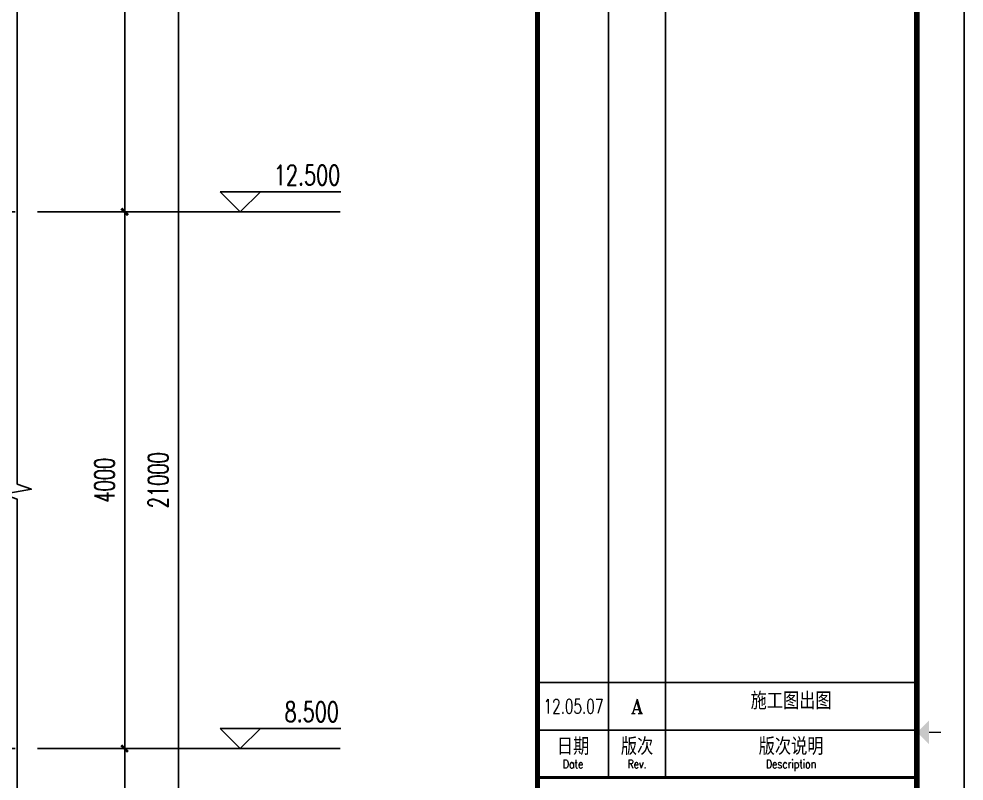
# Model space of a CAD drawing. Extents: x 239268 to 489116, y -316056 to -246175.
# Drawn here: x 342769 to 349812, y -261388 to -255708 of the extents above; entities that cross this region are included whole.
import ezdxf
from ezdxf.enums import TextEntityAlignment as Align

# ---------------------------------------------------------------- set-up
doc = ezdxf.new("R2010")
doc.units = 0
doc.header["$LTSCALE"] = 1000
doc.header["$MEASUREMENT"] = 0
doc.linetypes.add('DOTE', pattern=[2.42, 2, -0.2, 0.02, -0.2])
doc.layers.get('0').update_dxf_attribs({"linetype": 'CONTINUOUS'})
doc.layers.get('Defpoints').update_dxf_attribs({"color": 6, "linetype": 'CONTINUOUS'})
for name, color, linetype in [('DIM_ELEV', 3, 'CONTINUOUS'), ('DIM_SYMB', 3, 'CONTINUOUS'), ('DOTE', 26, 'DOTE'), ('PUB_DIM', 3, 'CONTINUOUS'), ('PUB_TEXT', 7, 'CONTINUOUS'), ('图框', 85, 'CONTINUOUS')]:
    doc.layers.add(name, color=color, linetype=linetype)
doc.styles.add('_TCH_DIM', font='SIMPLEX', dxfattribs={"bigfont": 'GBCBIG'})
doc.styles.add('DIM_FONT', font='SIMPLEX.shx', dxfattribs={"width": 0.65})
doc.styles.add('TKZ1_tjhts.shx', font='tjromant.shx', dxfattribs={"bigfont": 'tjhts.shx'})
doc.styles.add('TKZ2_tjkts.shx', font='tjromant.shx', dxfattribs={"bigfont": 'tjkts.shx'})
doc.dimstyles.new('DIMN50', dxfattribs={"dimscale": 0.5, "dimtxt": 300, "dimasz": 100, "dimexe": 250, "dimexo": 300, "dimgap": 150, "dimtad": 1, "dimdec": 0, "dimzin": 0, "dimdsep": 46, "dimtxsty": 'DIM_FONT', "dimblk": 'ARCHTICK', "dimcen": 0.09, "dimclrt": 7, "dimazin": 2, "dimtfac": 1, "dimtdec": 0, "dimtix": 1, "dimtmove": 2, "dimatfit": 3, "dimfxl": 0, "dimtolj": 1, "dimtzin": 0, "dimarcsym": 0})

# ---------------------------------------------------------------- blocks, each defined once
blk = doc.blocks.new('TJAD_TK_A0')
at = {"layer": '图框'}
for p, q in [((2162, -441.7), (2162, 399.3)), ((2087, 389.3), (2087, -30.7)), ((2099, 389.3), (2099, -30.7)), ((2072, -10.7), (2152, -10.7)), ((2072, -20.7), (2152, -20.7)), ((2072, -30.7), (2152, -30.7))]:
    blk.add_line(p, q, dxfattribs=at)
at = {"layer": '图框', "const_width": 1.2}
blk.add_lwpolyline([(2152, -431.7), (2152, 389.3), (998, 389.3), (998, -431.7)], close=True, dxfattribs=at)
at = {"layer": '图框'}
for points, const_width in [([(2072, 389.3), (2072, -431.7)], 1), ([(2154.61, -21.2), (2157.11, -21.2)], 0.3), ([(2072, -30.7), (2152, -30.7)], 0.6)]:
    blk.add_lwpolyline(points, dxfattribs=dict(at, const_width=const_width))
blk.add_solid([(2154.61, -23.7), (2154.61, -18.7), (2152.11, -21.2)], dxfattribs=at)
at = {"layer": '图框', "style": 'TKZ2_tjkts.shx'}
for s, p in [('日期', (2079.5, -24.16)), ('版次', (2093, -24.16)), ('版次说明', (2125.5, -24.16))]:
    blk.add_text(s, height=3.6, dxfattribs=at).set_placement(p, align=Align.MIDDLE_CENTER)
at = {"layer": '图框', "style": 'TKZ2_tjkts.shx', "width": 0.8}
for s, p in [('Date', (2079.5, -27.86)), ('Rev.', (2093, -27.86)), ('Description', (2125.5, -27.86))]:
    blk.add_text(s, height=1.8, dxfattribs=at).set_placement(p, align=Align.MIDDLE_CENTER)
blk = doc.blocks.new('_ArchTick')
at = {"color": 0, "linetype": 'ByBlock', "const_width": 0.4}
blk.add_lwpolyline([(-0.5, -0.5), (0.5, 0.5)], dxfattribs=at)
blk = doc.blocks.new('*D103')
at = {"layer": 'Defpoints', "color": 0}
for p in [(342757.5, -261145.7), (343557.5, -261145.7), (342757.5, -265145.7)]:
    blk.add_point(p, dxfattribs=at)
at = {"layer": 'PUB_DIM', "color": 0, "lineweight": -2}
for p, q in [((342907.5, -261145.7), (343682.5, -261145.7)), ((343557.5, -265145.7), (343557.5, -261145.7)), ((342907.5, -265145.7), (343682.5, -265145.7))]:
    blk.add_line(p, q, dxfattribs=at)
at = {"layer": 'PUB_DIM', "color": 0, "lineweight": -2, "xscale": 50, "yscale": 50, "zscale": 50}
for p, rotation in [((343557.5, -261145.7), 90), ((343557.5, -265145.7), 270)]:
    blk.add_blockref('_ArchTick', p, dxfattribs=dict(at, rotation=rotation))
at = {"layer": 'PUB_DIM', "color": 7, "insert": (343407.5, -263145.7), "char_height": 150, "attachment_point": 5, "rotation": 90, "style": 'DIM_FONT'}
blk.add_mtext('\\A1;4000', dxfattribs=at)
blk = doc.blocks.new('*D104')
at = {"layer": 'Defpoints', "color": 0}
for p in [(342757.5, -257145.7), (343557.5, -257145.7), (342757.5, -261145.7)]:
    blk.add_point(p, dxfattribs=at)
at = {"layer": 'PUB_DIM', "color": 0, "lineweight": -2}
for p, q in [((342907.5, -257145.7), (343682.5, -257145.7)), ((343557.5, -261145.7), (343557.5, -257145.7)), ((342907.5, -261145.7), (343682.5, -261145.7))]:
    blk.add_line(p, q, dxfattribs=at)
at = {"layer": 'PUB_DIM', "color": 0, "lineweight": -2, "xscale": 50, "yscale": 50, "zscale": 50}
for p, rotation in [((343557.5, -257145.7), 90), ((343557.5, -261145.7), 270)]:
    blk.add_blockref('_ArchTick', p, dxfattribs=dict(at, rotation=rotation))
at = {"layer": 'PUB_DIM', "color": 7, "insert": (343407.5, -259145.7), "char_height": 150, "attachment_point": 5, "rotation": 90, "style": 'DIM_FONT'}
blk.add_mtext('\\A1;4000', dxfattribs=at)
blk = doc.blocks.new('*D105')
at = {"layer": 'Defpoints', "color": 0}
for p in [(342757.5, -253145.7), (343557.5, -253145.7), (342757.5, -257145.7)]:
    blk.add_point(p, dxfattribs=at)
at = {"layer": 'PUB_DIM', "color": 0, "lineweight": -2}
for p, q in [((342907.5, -253145.7), (343682.5, -253145.7)), ((343557.5, -257145.7), (343557.5, -253145.7)), ((342907.5, -257145.7), (343682.5, -257145.7))]:
    blk.add_line(p, q, dxfattribs=at)
at = {"layer": 'PUB_DIM', "color": 0, "lineweight": -2, "xscale": 50, "yscale": 50, "zscale": 50}
for p, rotation in [((343557.5, -253145.7), 90), ((343557.5, -257145.7), 270)]:
    blk.add_blockref('_ArchTick', p, dxfattribs=dict(at, rotation=rotation))
at = {"layer": 'PUB_DIM', "color": 7, "insert": (343407.5, -255145.7), "char_height": 150, "attachment_point": 5, "rotation": 90, "style": 'DIM_FONT'}
blk.add_mtext('\\A1;4000', dxfattribs=at)
blk = doc.blocks.new('*D331')
at = {"layer": 'Defpoints', "color": 0}
for p in [(342757.5, -248645.7), (343957.5, -248645.7), (342757.5, -269645.7)]:
    blk.add_point(p, dxfattribs=at)
at = {"layer": 'PUB_DIM', "color": 0, "lineweight": -2}
for p, q in [((342907.5, -248645.7), (344082.5, -248645.7)), ((343957.5, -269645.7), (343957.5, -248645.7)), ((342907.5, -269645.7), (344082.5, -269645.7))]:
    blk.add_line(p, q, dxfattribs=at)
at = {"layer": 'PUB_DIM', "color": 0, "lineweight": -2, "xscale": 50, "yscale": 50, "zscale": 50}
for p, rotation in [((343957.5, -248645.7), 90), ((343957.5, -269645.7), 270)]:
    blk.add_blockref('_ArchTick', p, dxfattribs=dict(at, rotation=rotation))
at = {"layer": 'PUB_DIM', "color": 7, "insert": (343807.5, -259145.7), "char_height": 150, "attachment_point": 5, "rotation": 90, "style": 'DIM_FONT'}
blk.add_mtext('\\A1;21000', dxfattribs=at)

msp = doc.modelspace()

# ---------------------------------------------------------------- linework, layer by layer
at = {"layer": 'DIM_ELEV'}
for p, q in [((344418.6, -257145.7), (344268.6, -256995.7)), ((344268.6, -256995.7), (345168.6, -256995.7)), ((344418.6, -257145.7), (344568.6, -256995.7)), ((343557.5, -257145.7), (344568.6, -257145.7)), ((344418.6, -261145.7), (344268.6, -260995.7)), ((344268.6, -260995.7), (345168.6, -260995.7)), ((344418.6, -261145.7), (344568.6, -260995.7)), ((343557.5, -261145.7), (344568.6, -261145.7))]:
    msp.add_line(p, q, dxfattribs=at)
at = {"layer": 'DIM_SYMB'}
msp.add_lwpolyline([(342757.5, -248645.7), (342757.5, -259174.4), (342862.5, -259212.7), (342652.5, -259249.7), (342757.5, -259286.9), (342757.5, -269815.7)], dxfattribs=at)
at = {"layer": 'DOTE'}
for p, q in [((345162.7, -257145.7), (330473.8, -257145.7)), ((345162.7, -261145.7), (330473.8, -261145.7))]:
    msp.add_line(p, q, dxfattribs=at)
at = {"layer": '图框', "color": 1}
msp.add_lwpolyline([(308705, -246528.2), (346633.4, -246528.2), (346633.4, -275521.9), (308705, -275521.9)], close=True, dxfattribs=at)

# ---------------------------------------------------------------- block references
at = {"layer": '图框', "xscale": 35.31510107015492, "yscale": 35.31510107015492, "zscale": 35.31510107015458}
msp.add_blockref('TJAD_TK_A0', (273460.5, -260276.3), dxfattribs=at)

# ---------------------------------------------------------------- texts
at = {"layer": 'PUB_TEXT', "style": '_TCH_DIM', "width": 0.705882}
for s, p in [('12.500', (344668.6, -256945.7)), ('8.500', (344748.6, -260945.7))]:
    msp.add_text(s, height=148.75, dxfattribs=at).set_placement(p)
at = {"layer": '图框', "color": 3, "style": 'TKZ1_tjhts.shx', "width": 0.7}
msp.add_text('12.05.07', height=105.95, dxfattribs=at).set_placement((346901, -260830.9), align=Align.MIDDLE_CENTER)
at = {"layer": '图框', "color": 3, "style": 'TKZ1_tjhts.shx'}
for s, height, p in [('A', 105.9, (347375, -260830.9)), ('施工图出图', 127.13, (348522.7, -260789.9))]:
    msp.add_text(s, height=height, dxfattribs=at).set_placement(p, align=Align.MIDDLE_CENTER)

# ---------------------------------------------------------------- dimensions: what is measured, and where the dimension line sits
at = {"layer": 'PUB_DIM'}
for p1, p2, distance, picture, middle in [((342757.5, -269645.7), (342757.5, -248645.7), -1200, '*D331', (343807.5, -259145.7)), ((342757.5, -257145.7), (342757.5, -253145.7), -800, '*D105', (343407.5, -255145.7)), ((342757.5, -261145.7), (342757.5, -257145.7), -800, '*D104', (343407.5, -259145.7)), ((342757.5, -265145.7), (342757.5, -261145.7), -800, '*D103', (343407.5, -263145.7))]:
    dim = msp.add_aligned_dim(p1=p1, p2=p2, distance=distance, dimstyle='DIMN50', dxfattribs=at)
    dim.commit()
    dim.dimension.update_dxf_attribs({"geometry": picture, "text_midpoint": middle})

doc.saveas('drawing.dxf')
